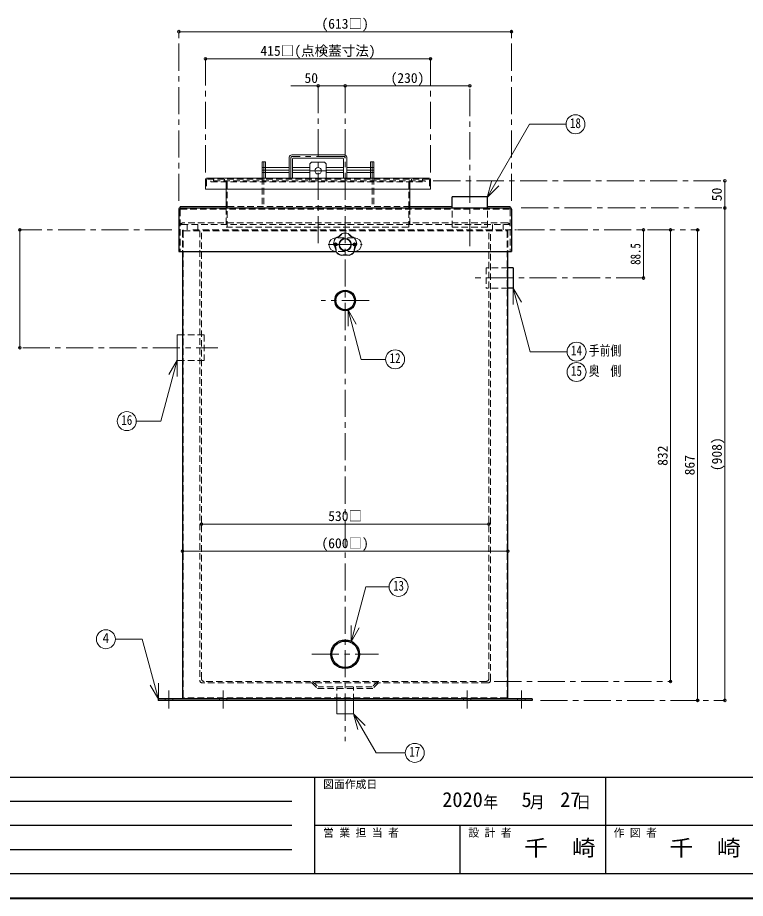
# Model space of a CAD drawing. Units: millimetres at full size, sheet at 1:10. Extents: x -2123 to 1927, y -1358 to 1452.
# Drawn here: x -702 to 640, y -1358 to 265 of the extents above; entities that cross this region are included whole.
import ezdxf
from ezdxf.enums import TextEntityAlignment as Align

# ---------------------------------------------------------------- set-up
doc = ezdxf.new("R2010")
doc.units = ezdxf.units.MM
doc.header["$LTSCALE"] = 10
doc.header["$PDMODE"] = 32
doc.header["$PDSIZE"] = 5
doc.linetypes.add('CHAIN1', pattern=[8, 5, -1, 1, -1])
doc.linetypes.add('DASHED1', pattern=[1.8, 1.2, -0.6])
doc.layers.add('0-0', color=7, linetype='Continuous', lineweight=18)
doc.styles.add('ＭＳ ゴシック', font='')
doc.styles.get('ＭＳ ゴシック').set_extended_font_data('MS Gothic')

msp = doc.modelspace()

# ---------------------------------------------------------------- linework, layer by layer
at = {"layer": '0-0', "color": 4, "lineweight": 9}
for p, q in [((-404.3, 239.41), (208.7, 239.41)), ((-355.3, 189.41), (59.7, 189.41)), ((-97.8, 139.41), (-197.8, 139.41)), ((132.2, 139.41), (-97.8, 139.41)), ((-250.8, -0.59), (-250.8, -30.59)), ((-247.8, -0.59), (-250.8, -0.59)), ((-244.8, -11.09), (-200.8, -11.09)), ((-194.8, -11.09), (-162.8, -11.09)), ((-132.8, -11.09), (-100.8, -11.09)), ((-50.8, -11.09), (-94.8, -11.09)), ((-47.8, -0.59), (-44.8, -0.59)), ((-44.8, -0.59), (-44.8, -30.59)), ((-244.8, -20.09), (-200.8, -20.09)), ((-194.8, -20.09), (-162.8, -20.09)), ((-132.8, -20.09), (-100.8, -20.09)), ((-50.8, -20.09), (-94.8, -20.09)), ((602.2, -85.59), (602.2, -35.59)), ((-317.3, -85.59), (-317.3, -50.59)), ((21.7, -85.59), (21.7, -50.59)), ((-402.3, -85.59), (-402.3, -82.59)), ((-402.3, -82.59), (-317.3, -82.59)), ((21.7, -82.59), (99.7, -82.59)), ((164.7, -82.59), (206.7, -82.59)), ((206.7, -85.59), (206.7, -82.59)), ((602.2, -993.09), (602.2, -85.59)), ((-697.8, -126.09), (-697.8, -343.09)), ((452.2, -126.09), (452.2, -214.59)), ((502.2, -126.09), (502.2, -958.09)), ((552.2, -993.09), (552.2, -126.09)), ((-362.8, -668.09), (167.2, -668.09)), ((-397.8, -718.09), (202.2, -718.09))]:
    msp.add_line(p, q, dxfattribs=at)
at = {"layer": '0-0', "color": 4, "linetype": 'CHAIN1', "lineweight": 9}
for p, q in [((-404.3, -72.59), (-404.3, 239.41)), ((208.7, -72.59), (208.7, 239.41)), ((-355.3, -19.89), (-355.3, 189.41)), ((59.7, -19.89), (59.7, 189.41)), ((-147.8, 139.41), (-147.8, -156.09)), ((-97.8, 139.41), (-97.8, -1068.09)), ((132.2, -156.09), (132.2, 139.41)), ((-197.8, 6.41), (-197.8, -30.59)), ((-100.8, 9.41), (-194.8, 9.41)), ((-250.8, -15.59), (-200.8, -15.59)), ((-194.8, -15.59), (-162.8, -15.59)), ((-132.8, -15.59), (-100.8, -15.59)), ((-44.8, -15.59), (-94.8, -15.59)), ((-163.8, -16.89), (-131.8, -16.89)), ((64.7, -35.59), (602.2, -35.59)), ((226.7, -85.59), (602.2, -85.59)), ((-417.3, -126.09), (-697.8, -126.09)), ((219.7, -126.09), (552.2, -126.09)), ((-129.3, -153.09), (-66.3, -153.09)), ((452.2, -214.59), (137.2, -214.59)), ((-53.8, -256.09), (-141.8, -256.09)), ((-692.45, -343.09), (-332.8, -343.09)), ((-159.3, -908.09), (-36.3, -908.09)), ((177.2, -958.09), (502.2, -958.09)), ((-422.8, -975.09), (-422.8, -1008.09)), ((-322.8, -975.09), (-322.8, -1008.09)), ((127.2, -975.09), (127.2, -1008.09)), ((227.2, -975.09), (227.2, -1008.09)), ((262.2, -993.09), (602.2, -993.09))]:
    msp.add_line(p, q, dxfattribs=at)
at = {"layer": '0-0'}
for p, q in [((164.27, -66.01), (242.05, 68.7)), ((309.47, 68.7), (242.05, 68.7)), ((-200.8, 7.91), (-200.8, -30.59)), ((-99.3, 12.41), (-196.3, 12.41)), ((-194.8, 4.91), (-194.8, -30.59)), ((-193.3, 6.41), (-102.3, 6.41)), ((-100.8, 4.91), (-100.8, -30.59)), ((-94.8, 7.91), (-94.8, -30.59)), ((-247.8, -0.59), (-247.8, -30.59)), ((-247.8, -0.59), (-244.8, -0.59)), ((-244.8, -30.59), (-244.8, -0.59)), ((-162.8, -3.89), (-159.8, -0.89)), ((-162.8, -3.89), (-162.8, -30.59)), ((-135.8, -0.89), (-159.8, -0.89)), ((-135.8, -0.89), (-132.8, -3.89)), ((-132.8, -3.89), (-132.8, -30.59)), ((-47.8, -0.59), (-50.8, -0.59)), ((-50.8, -30.59), (-50.8, -0.59)), ((-47.8, -0.59), (-47.8, -30.59)), ((-353.3, -30.59), (57.7, -30.59)), ((-355.3, -32.59), (-355.3, -50.59)), ((59.7, -32.59), (59.7, -50.59)), ((164.27, -66.01), (172.04, -37.04)), ((164.27, -66.01), (185.48, -44.8)), ((59.7, -50.59), (-355.3, -50.59)), ((-115.3, -140.59), (-114.24, -140.59)), ((-81.37, -140.59), (-80.3, -140.59)), ((212.07, -233.45), (227.07, -259.43)), ((212.07, -233.45), (212.07, -263.45)), ((212.07, -233.45), (243.41, -350.43)), ((-92.37, -273.5), (-77.37, -299.48)), ((-92.37, -273.5), (-92.37, -303.5)), ((-92.37, -273.5), (-67.98, -364.54)), ((-397.8, -319.59), (-407.8, -319.59)), ((-407.8, -319.59), (-407.8, -366.59)), ((311.37, -350.43), (243.41, -350.43)), ((-407.64, -366.32), (-422.64, -392.3)), ((-397.8, -366.59), (-407.8, -366.59)), ((-407.64, -366.32), (-407.64, -396.32)), ((-23.17, -364.54), (-67.98, -364.54)), ((-86.78, -885.21), (-59.63, -783.88)), ((-16.82, -783.88), (-59.63, -783.88)), ((-86.78, -885.21), (-86.78, -855.21)), ((-86.78, -885.21), (-71.78, -859.23)), ((-442.23, -991.16), (-457.23, -965.18)), ((-442.23, -991.16), (-442.23, -961.16)), ((-113.3, -993.09), (-113.3, -1018.09)), ((-82.3, -993.09), (-82.3, -1018.09)), ((-82.3, -1018.09), (-113.3, -1018.09)), ((-82.3, -1018.09), (-61.09, -1039.3)), ((-82.3, -1018.09), (-74.54, -1047.06)), ((-82.3, -1018.09), (-40.87, -1089.84)), ((13.02, -1089.84), (-40.87, -1089.84))]:
    msp.add_line(p, q, dxfattribs=at)
at = {"layer": '0-0', "color": 4, "linetype": 'DASHED1', "lineweight": 9}
for p, q in [((-250.8, -11.09), (-244.8, -11.09)), ((-44.8, -11.09), (-50.8, -11.09)), ((-250.8, -20.09), (-244.8, -20.09)), ((-250.8, -30.59), (-250.8, -82.59)), ((-247.8, -30.59), (-247.8, -82.59)), ((-167.55, -30.59), (-167.55, -32.59)), ((-162.8, -35.59), (-162.8, -30.29)), ((-132.8, -35.59), (-132.8, -30.29)), ((-128.05, -30.59), (-128.05, -32.59)), ((-44.8, -20.09), (-50.8, -20.09)), ((-47.8, -30.59), (-47.8, -82.59)), ((-44.8, -30.59), (-44.8, -82.59)), ((-353.3, -33.59), (-353.3, -50.59)), ((56.7, -32.59), (-352.3, -32.59)), ((-345.3, -35.59), (-345.3, -37.59)), ((49.7, -35.59), (-345.3, -35.59)), ((-345.3, -37.59), (49.7, -37.59)), ((-340.3, -32.59), (-340.3, -35.59)), ((-320.3, -32.59), (-320.3, -35.59)), ((-317.3, -38.59), (-317.3, -50.59)), ((-315.3, -37.59), (-315.3, -121.09)), ((19.7, -37.59), (19.7, -121.09)), ((21.7, -38.59), (21.7, -50.59)), ((24.7, -32.59), (24.7, -35.59)), ((44.7, -32.59), (44.7, -35.59)), ((49.7, -35.59), (49.7, -37.59)), ((57.7, -33.59), (57.7, -50.59)), ((21.7, -82.59), (-317.3, -82.59)), ((21.7, -85.59), (21.7, -121.09)), ((-369.3, -126.09), (-369.3, -116.09)), ((173.7, -126.09), (173.7, -116.09)), ((-81.37, -140.59), (-114.24, -140.59)), ((-117.8, -151.34), (-115.3, -150.09)), ((-117.8, -151.34), (-117.8, -154.84)), ((-115.3, -156.09), (-117.8, -154.84)), ((-115.3, -150.09), (-112.8, -151.34)), ((-80.3, -150.09), (-82.8, -151.34)), ((-77.8, -151.34), (-80.3, -150.09)), ((-80.3, -156.09), (-77.8, -154.84)), ((-77.8, -151.34), (-77.8, -154.84)), ((-357.8, -319.59), (-397.8, -319.59)), ((-357.8, -319.59), (-357.8, -366.59)), ((-357.8, -366.59), (-397.8, -366.59)), ((-159.04, -961.09), (-149.04, -971.09)), ((-157.8, -958.09), (-147.8, -968.09)), ((-47.8, -968.09), (-147.8, -968.09)), ((-113.3, -993.09), (-113.3, -968.09)), ((-82.3, -993.09), (-82.3, -968.09)), ((-37.8, -958.09), (-47.8, -968.09)), ((-429.8, -990.09), (-429.8, -993.09)), ((-415.8, -990.09), (-415.8, -993.09)), ((220.2, -990.09), (220.2, -993.09)), ((234.2, -990.09), (234.2, -993.09))]:
    msp.add_line(p, q, dxfattribs=at)
at = {"layer": '0-0', "color": 5, "lineweight": 25}
for p, q in [((164.7, -65.09), (99.7, -65.09)), ((99.7, -85.59), (99.7, -65.09)), ((164.7, -85.59), (164.7, -65.09)), ((-404.3, -87.59), (-404.3, -165.59)), ((-402.3, -85.59), (206.7, -85.59)), ((208.7, -87.59), (208.7, -165.59)), ((-404.3, -165.59), (-114.69, -165.59)), ((-397.8, -165.59), (-397.8, -988.59)), ((-80.91, -165.59), (208.7, -165.59)), ((202.2, -988.59), (202.2, -165.59)), ((212.2, -195.59), (202.2, -195.59)), ((-442.8, -990.09), (-442.8, -993.09)), ((247.2, -990.09), (-442.8, -990.09)), ((247.2, -990.09), (247.2, -993.09)), ((247.2, -993.09), (-442.8, -993.09))]:
    msp.add_line(p, q, dxfattribs=at)
at = {"layer": '0-0', "linetype": 'DASHED1'}
for p, q in [((-402.3, -88.59), (-402.3, -165.59)), ((-401.3, -87.59), (205.7, -87.59)), ((99.7, -121.09), (99.7, -85.59)), ((164.7, -121.09), (164.7, -85.59)), ((206.7, -88.59), (206.7, -165.59)), ((200.7, -113.09), (-396.3, -113.09)), ((-399.3, -116.09), (203.7, -116.09)), ((-397.8, -127.59), (-397.8, -165.59)), ((-396.3, -128.34), (-396.3, -987.84)), ((-395.55, -127.59), (199.95, -127.59)), ((-389.3, -126.09), (-389.3, -116.09)), ((-378.8, -126.09), (218.2, -126.09)), ((-365.8, -127.59), (-365.8, -956.09)), ((-362.8, -953.09), (-362.8, -126.09)), ((164.7, -121.09), (99.7, -121.09)), ((167.2, -953.09), (167.2, -126.09)), ((170.2, -956.09), (170.2, -127.59)), ((193.7, -126.09), (193.7, -116.09)), ((200.7, -128.34), (200.7, -987.84)), ((202.2, -127.59), (202.2, -165.59)), ((-80.91, -165.59), (-114.69, -165.59)), ((202.2, -233.59), (162.2, -233.59)), ((165.2, -961.09), (-360.8, -961.09)), ((162.2, -958.09), (-357.8, -958.09)), ((199.95, -988.59), (-395.55, -988.59)), ((-377.8, -988.59), (-377.8, -990.09)), ((-329.8, -990.09), (-329.8, -993.09)), ((-315.8, -990.09), (-315.8, -993.09)), ((120.2, -990.09), (120.2, -993.09)), ((134.2, -990.09), (134.2, -993.09)), ((182.2, -988.59), (182.2, -990.09))]:
    msp.add_line(p, q, dxfattribs=at)
at = {"layer": '0-0', "color": 6, "lineweight": 25}
for p, q in [((-2077.8, -1134.52), (1882.2, -1134.52)), ((-153.52, -1313.09), (-153.52, -1134.52)), ((382.2, -1134.52), (382.2, -1313.09)), ((-1124.94, -1179.16), (-196.37, -1179.16)), ((-196.37, -1223.8), (-1124.94, -1223.8)), ((1882.2, -1223.8), (-153.52, -1223.8)), ((114.34, -1313.09), (114.34, -1223.8)), ((-196.37, -1268.44), (-1124.94, -1268.44)), ((1882.2, -1313.09), (-2077.8, -1313.09))]:
    msp.add_line(p, q, dxfattribs=at)
at = {"layer": '0-0', "color": 1, "lineweight": 40}
msp.add_line((1927.2, -1358.09), (-2122.8, -1358.09), dxfattribs=at)
at = {"layer": '0-0', "color": 4, "linetype": 'DASHED1', "lineweight": 9}
for points in [[(-317.3, -85.59), (-317.3, -121.09), (21.7, -121.09)], [(-112.8, -151.34), (-112.8, -154.84), (-115.3, -156.09)], [(-82.8, -151.34), (-82.8, -154.84), (-80.3, -156.09)], [(-36.56, -961.09), (-46.56, -971.09), (-149.04, -971.09)]]:
    msp.add_lwpolyline(points, dxfattribs=at)
at = {"layer": '0-0', "linetype": 'DASHED1'}
msp.add_lwpolyline([(202.2, -195.59), (162.2, -195.59), (162.2, -233.59)], dxfattribs=at)
at = {"layer": '0-0', "color": 5, "lineweight": 25}
msp.add_lwpolyline([(212.2, -195.59), (212.2, -233.59), (202.2, -233.59)], dxfattribs=at)
at = {"layer": '0-0'}
for points in [[(-407.64, -366.32), (-437.69, -478.46), (-482.95, -478.46)], [(-442.23, -991.16), (-471.89, -880.45), (-521.51, -880.45)]]:
    msp.add_lwpolyline(points, dxfattribs=at)
for centre, radius in [((326.97, 68.7), 17.5), ((-147.8, -16.89), 6), ((-97.8, -153.09), 10.5), ((328.87, -350.43), 17.5), ((-5.67, -364.54), 17.5), ((328.87, -387.93), 17.5), ((-500.45, -478.46), 17.5), ((0.68, -783.88), 17.5), ((-539.01, -880.45), 17.5), ((30.52, -1089.84), 17.5)]:
    msp.add_circle(centre, radius, dxfattribs=at)
at = {"layer": '0-0', "color": 4, "lineweight": 9}
msp.add_circle((-97.8, -153.09), 11.5, dxfattribs=at)
at = {"layer": '0-0', "color": 4, "linetype": 'DASHED1', "lineweight": 9}
for centre in [(-115.3, -153.09), (-80.3, -153.09)]:
    msp.add_circle(centre, 1.5, dxfattribs=at)
at = {"layer": '0-0', "color": 5, "lineweight": 25}
for centre, radius in [((-97.8, -256.09), 19), ((-97.8, -256.09), 17), ((-97.8, -908.09), 26.5), ((-97.8, -908.09), 24.3)]:
    msp.add_circle(centre, radius, dxfattribs=at)
at = {"layer": '0-0'}
for centre, radius, start, end in [((-196.3, 7.91), 4.5, 90, 180), ((-193.3, 4.91), 1.5, 90, 180), ((-102.3, 4.91), 1.5, 0, 90), ((-99.3, 7.91), 4.5, 0, 90), ((-353.3, -32.59), 2, 90, 180), ((57.7, -32.59), 2, 0, 90), ((-115.3, -153.09), 12.5, 90, 270), ((-97.8, -153.09), 21.5, 146.5, 177.5), ((-97.8, -153.09), 21, 146.5, 177.5), ((-126.64, -113.39), 29.89, 291.41115, 320.58885), ((-119.55, -123.15), 18.83, 283.0119, 328.9881), ((-97.8, -153.09), 21.5, 74.5, 105.5), ((-97.8, -153.09), 21, 74.5, 105.5), ((-76.05, -123.15), 18.83, 211.0119, 256.9881), ((-68.96, -113.39), 29.89, 219.41115, 248.58885), ((-80.3, -153.09), 12.5, 270, 90), ((-97.8, -153.09), 21, 2.5, 33.5), ((-97.8, -153.09), 21.5, 2.5, 33.5), ((-144.47, -168.25), 29.89, 3.41115, 32.58885), ((-133, -164.52), 18.83, 355.0119, 40.9881), ((-62.61, -164.52), 18.83, 139.0119, 184.9881), ((-51.14, -168.25), 29.89, 147.41115, 176.58885), ((-97.8, -153.09), 21.5, 218.5, 249.5), ((-97.8, -153.09), 21, 218.5, 249.5), ((-97.8, -202.15), 29.89, 75.41115, 104.58885), ((-97.8, -190.09), 18.83, 67.0119, 112.9881), ((-97.8, -153.09), 21, 290.5, 321.5), ((-97.8, -153.09), 21.5, 290.5, 321.5)]:
    msp.add_arc(centre, radius, start, end, dxfattribs=at)
at = {"layer": '0-0', "color": 4, "linetype": 'CHAIN1', "lineweight": 9}
for centre, start, end in [((-194.8, 6.41), 90, 180), ((-100.8, 6.41), 0, 90)]:
    msp.add_arc(centre, 3, start, end, dxfattribs=at)
at = {"layer": '0-0', "color": 4, "linetype": 'DASHED1', "lineweight": 9}
for centre, radius, start, end in [((-352.3, -33.59), 1, 90, 180), ((-318.3, -38.59), 1, 0, 90), ((-317.3, -37.59), 2, 0, 90), ((21.7, -37.59), 2, 90, 180), ((22.7, -38.59), 1, 90, 180), ((56.7, -33.59), 1, 0, 90)]:
    msp.add_arc(centre, radius, start, end, dxfattribs=at)
at = {"layer": '0-0', "color": 5, "lineweight": 25}
for centre, radius, start, end in [((-402.3, -87.59), 2, 90, 180), ((206.7, -87.59), 2, 0, 90), ((-396.3, -988.59), 1.5, 180, 270), ((200.7, -988.59), 1.5, 270, 0)]:
    msp.add_arc(centre, radius, start, end, dxfattribs=at)
at = {"layer": '0-0', "linetype": 'DASHED1'}
for centre, radius, start, end in [((-401.3, -88.59), 1, 90, 180), ((205.7, -88.59), 1, 0, 90), ((-396.3, -119.09), 6, 90, 180), ((200.7, -119.09), 6, 0, 90), ((-399.3, -119.09), 3, 90, 180), ((-396.3, -127.59), 1.5, 90, 180), ((-395.55, -128.34), 0.75, 90, 180), ((199.95, -128.34), 0.75, 0, 90), ((200.7, -127.59), 1.5, 0, 90), ((203.7, -119.09), 3, 0, 90), ((-360.8, -956.09), 5, 180, 270), ((-357.8, -953.09), 5, 180, 270), ((162.2, -953.09), 5, 270, 0), ((165.2, -956.09), 5, 270, 0), ((-395.55, -987.84), 0.75, 180, 270), ((199.95, -987.84), 0.75, 270, 0)]:
    msp.add_arc(centre, radius, start, end, dxfattribs=at)
at = {"layer": '0-0', "color": 1}
for p in [(-404.3, 239.41), (208.7, 239.41), (-355.3, 189.41), (59.7, 189.41), (-147.8, 139.41), (-97.8, 139.41), (132.2, 139.41), (602.2, -35.59), (602.2, -85.59), (-697.8, -126.09), (452.2, -126.09), (502.2, -126.09), (552.2, -126.09), (452.2, -214.59), (-697.8, -343.09), (-362.8, -668.09), (167.2, -668.09), (-397.8, -718.09), (202.2, -718.09), (502.2, -958.09), (552.2, -993.09), (602.2, -993.09)]:
    msp.add_point(p, dxfattribs=at)

# ---------------------------------------------------------------- texts
at = {"layer": '0-0', "style": 'ＭＳ ゴシック'}
for s, height, p in [('(613□)', 18.33, (-141.55, 239.41)), ('415□(点検蓋寸法)', 18.33, (-254.05, 189.41)), ('50', 18.33, (-172.8, 139.41)), ('(230)', 18.33, (-14.05, 139.41)), ('530□', 18.33, (-129.05, -668.09)), ('(600□)', 18.33, (-141.55, -718.09)), ('4', 18.33, (-545.26, -892.95)), ('図面作成日', 14.66, (-138.52, -1159.52)), ('2020', 27.49, (81.2, -1197.91)), ('5', 27.49, (227.45, -1197.91)), ('27', 27.49, (298.7, -1197.91)), ('営 業 担 当 者', 14.66, (-138.52, -1248.8)), ('設 計 者', 14.66, (129.34, -1248.8)), ('作 図 者', 14.66, (397.2, -1248.8))]:
    msp.add_text(s, height=height, dxfattribs=at).set_placement(p, align=Align.BOTTOM_LEFT)
for s, height, width, p in [('18', 18.33, 0.8, (316.97, 56.2)), ('14', 18.33, 0.8, (318.87, -362.93)), ('手前側', 18.33, 0.8, (351.37, -362.93)), ('12', 18.33, 0.8, (-15.67, -377.04)), ('15', 18.33, 0.8, (318.87, -400.43)), ('奥\u3000側', 18.33, 0.8, (351.37, -400.43)), ('16', 18.33, 0.8, (-510.45, -490.96)), ('13', 18.33, 0.8, (-9.32, -796.38)), ('17', 18.33, 0.8, (20.52, -1102.34)), ('千\u3000崎', 29.33, 1.1, (232.2, -1288.44)), ('千\u3000崎', 29.33, 1.1, (500.06, -1288.44))]:
    msp.add_text(s, height=height, dxfattribs=dict(at, width=width)).set_placement(p, align=Align.BOTTOM_LEFT)
for s, p in [('50', (602.2, -73.09)), ('(908)', (602.2, -570.59)), ('832', (502.2, -560.84)), ('867', (552.2, -578.34))]:
    msp.add_text(s, height=18.33, rotation=90, dxfattribs=at).set_placement(p, align=Align.BOTTOM_LEFT)
at = {"layer": '0-0', "style": 'ＭＳ ゴシック', "width": 0.8}
msp.add_text('88.5', height=18.33, rotation=90, dxfattribs=at).set_placement((452.2, -190.34), align=Align.BOTTOM_LEFT)
at = {"layer": '0-0', "insert": (157.2, -1194.16), "char_height": 21.99, "attachment_point": 7, "style": 'ＭＳ ゴシック'}
msp.add_mtext('\\T1.27;\\W0.9;年\\~\\~\\~月\\~\\~\\~日', dxfattribs=at)

doc.saveas('drawing.dxf')
